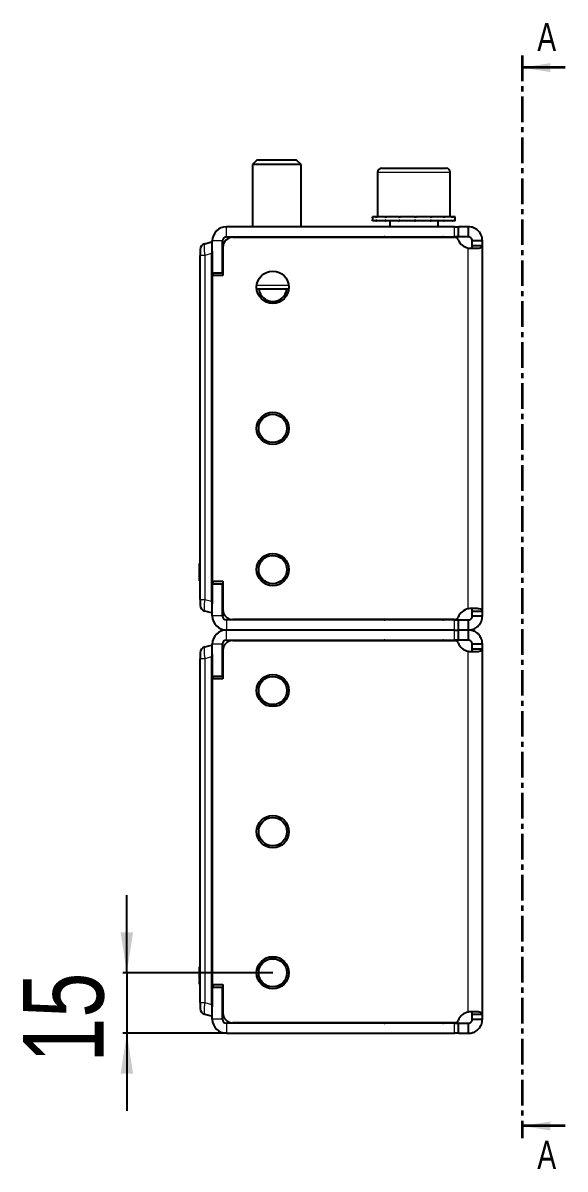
# Model space of a CAD drawing. Header units: millimetres. Extents: x 0 to 3578, y -208 to 608.
# Drawn here: x 1610.2 to 1744.7, y 255.7 to 539.9 of the extents above; entities that cross this region are included whole.
import ezdxf

# ---------------------------------------------------------------- set-up
doc = ezdxf.new("R2010")
doc.units = ezdxf.units.MM
doc.linetypes.add('CENTER', pattern=[10.16, 6.35, -1.27, 1.27, -1.27])
doc.layers.add('FORMAT', color=7, linetype='Continuous')
doc.styles.add('SLDTEXTSTYLE0', font='TXT', dxfattribs={"width": 0.75})
doc.dimstyles.new('SLDDIMSTYLE1', dxfattribs={"dimtxt": 20, "dimasz": 10, "dimexe": 0, "dimexo": 0.0625, "dimgap": 5, "dimtad": 2, "dimdec": 1, "dimrnd": 1e-09, "dimzin": 12, "dimdsep": 46, "dimtxsty": 'SLDTEXTSTYLE0', "dimsah": 1, "dimcen": 0.09, "dimadec": 0, "dimazin": 3, "dimtfac": 1, "dimtmove": 0, "dimatfit": 0, "dimfxl": 0, "dimfrac": 2, "dimtolj": 1, "dimtzin": 12, "dimarcsym": 0})

# ---------------------------------------------------------------- blocks, each defined once
blk = doc.blocks.new('_D_3')
at = {"layer": 'FORMAT'}
for p, q in [((1635.97, 304.39), (1635.97, 323.62)), ((1672.16, 304.39), (1634.97, 304.39)), ((1635.97, 304.39), (1635.97, 289.39)), ((1660.66, 289.39), (1634.97, 289.39)), ((1635.97, 289.39), (1635.97, 270.16))]:
    blk.add_line(p, q, dxfattribs=at)
for points in [[(1635.97, 304.39), (1637.51, 314.39), (1634.43, 314.39)], [(1635.97, 289.39), (1634.43, 279.39), (1637.51, 279.39)]]:
    blk.add_solid(points, dxfattribs=at)
at = {"layer": 'FORMAT', "insert": (1610.19, 282.11), "char_height": 20, "attachment_point": 1, "rotation": 90, "style": 'SLDTEXTSTYLE0'}
blk.add_mtext('15', dxfattribs=at)

msp = doc.modelspace()

# ---------------------------------------------------------------- linework, layer by layer
at = {"color": 7, "linetype": 'CENTER', "lineweight": 35}
msp.add_line((1734.04, 531.87), (1734.04, 263.4), dxfattribs=at)
at = {"color": 7, "linetype": 'Continuous', "lineweight": 35}
for p, q in [((1744.68, 528.87), (1734.04, 528.87)), ((1744.68, 266.4), (1734.04, 266.4))]:
    msp.add_line(p, q, dxfattribs=at)
at = {"color": 7, "linetype": 'Continuous', "lineweight": 25}
for p, q in [((1668.24, 505.89), (1667.17, 504.82)), ((1667.17, 504.82), (1667.17, 489.39)), ((1679.17, 504.82), (1667.17, 504.82)), ((1678.09, 505.89), (1668.24, 505.89)), ((1679.17, 504.82), (1678.09, 505.89)), ((1679.17, 489.39), (1679.17, 504.82)), ((1699.17, 503.89), (1715.17, 503.89)), ((1715.17, 503.89), (1715.17, 503.89)), ((1698.17, 502.89), (1698.17, 491.89)), ((1716.17, 491.89), (1716.17, 502.89)), ((1696.92, 491.89), (1696.92, 490.89)), ((1696.92, 491.89), (1696.93, 491.89)), ((1696.93, 491.89), (1696.93, 491.64)), ((1697.76, 491.89), (1696.93, 491.89)), ((1697.76, 491.89), (1697.86, 491.89)), ((1697.86, 491.89), (1697.86, 491.64)), ((1700.02, 491.89), (1697.86, 491.89)), ((1700.02, 491.89), (1700.21, 491.89)), ((1700.21, 491.89), (1700.21, 491.64)), ((1703.38, 491.89), (1700.21, 491.89)), ((1703.38, 491.89), (1703.61, 491.89)), ((1703.61, 491.89), (1703.61, 491.64)), ((1707.31, 491.89), (1703.61, 491.89)), ((1707.31, 491.89), (1707.39, 491.89)), ((1707.52, 491.89), (1707.56, 491.89)), ((1707.56, 491.89), (1707.56, 491.64)), ((1711.23, 491.89), (1707.56, 491.89)), ((1711.23, 491.89), (1711.45, 491.89)), ((1711.45, 491.89), (1711.45, 491.64)), ((1714.52, 491.89), (1711.45, 491.89)), ((1714.52, 491.89), (1714.69, 491.89)), ((1714.69, 491.89), (1714.69, 491.64)), ((1716.69, 491.89), (1714.69, 491.89)), ((1716.69, 491.89), (1716.78, 491.89)), ((1716.78, 491.89), (1716.78, 491.64)), ((1717.42, 491.89), (1716.78, 491.89)), ((1717.42, 490.89), (1717.42, 491.89)), ((1717.42, 491.89), (1717.42, 491.89)), ((1717.27, 489.39), (1660.67, 489.39)), ((1696.92, 490.89), (1696.93, 490.89)), ((1696.93, 490.89), (1696.93, 491.14)), ((1697.76, 490.89), (1696.93, 490.89)), ((1697.76, 490.89), (1697.86, 490.89)), ((1697.86, 490.89), (1697.86, 491.14)), ((1700.02, 490.89), (1697.86, 490.89)), ((1700.02, 490.89), (1700.21, 490.89)), ((1700.21, 490.89), (1700.21, 491.14)), ((1703.38, 490.89), (1700.21, 490.89)), ((1701.17, 490.89), (1701.17, 489.39)), ((1703.38, 490.89), (1703.61, 490.89)), ((1703.61, 490.89), (1703.61, 491.14)), ((1707.31, 490.89), (1703.61, 490.89)), ((1707.31, 490.89), (1707.47, 490.89)), ((1707.47, 490.89), (1707.56, 490.89)), ((1707.56, 490.89), (1707.56, 491.14)), ((1711.23, 490.89), (1707.56, 490.89)), ((1711.23, 490.89), (1711.45, 490.89)), ((1711.45, 490.89), (1711.45, 491.14)), ((1714.52, 490.89), (1711.45, 490.89)), ((1713.17, 489.39), (1713.17, 490.89)), ((1714.52, 490.89), (1714.69, 490.89)), ((1714.69, 490.89), (1714.69, 491.14)), ((1716.69, 490.89), (1714.69, 490.89)), ((1716.69, 490.89), (1716.78, 490.89)), ((1716.78, 490.89), (1716.78, 491.14)), ((1717.42, 490.89), (1716.78, 490.89)), ((1717.27, 489.39), (1718.27, 489.39)), ((1717.42, 490.89), (1717.42, 490.89)), ((1720.67, 489.39), (1718.26, 489.39)), ((1718.27, 486.89), (1718.27, 489.39)), ((1720.67, 489.39), (1720.67, 486.89)), ((1660.67, 486.89), (1717.27, 486.89)), ((1662.27, 486.79), (1717.24, 486.79)), ((1662.92, 486.89), (1662.92, 486.79)), ((1663.21, 486.89), (1663.21, 486.79)), ((1664.9, 486.89), (1664.9, 486.79)), ((1667.84, 486.89), (1667.84, 486.79)), ((1671.6, 486.89), (1671.6, 486.79)), ((1675.6, 486.89), (1675.6, 486.79)), ((1679.22, 486.89), (1679.22, 486.79)), ((1681.93, 486.89), (1681.93, 486.79)), ((1683.3, 486.89), (1683.3, 486.79)), ((1683.42, 486.79), (1683.42, 486.89)), ((1718.27, 486.89), (1717.27, 486.89)), ((1720.67, 486.89), (1718.26, 486.89)), ((1654.17, 483.74), (1654.17, 482.29)), ((1655.28, 485.19), (1656.97, 485.64)), ((1656.97, 485.64), (1657.17, 485.64)), ((1657.17, 477.94), (1657.17, 485.89)), ((1657.17, 483.37), (1657.17, 395.92)), ((1659.67, 477.94), (1659.67, 485.89)), ((1659.77, 484.29), (1659.77, 477.29)), ((1724.17, 485.89), (1721.67, 485.89)), ((1721.67, 484.67), (1721.67, 485.89)), ((1724.17, 484.67), (1721.67, 484.67)), ((1724.17, 484.67), (1724.17, 485.89)), ((1724.17, 394.11), (1724.17, 484.67)), ((1654.17, 407.84), (1654.17, 482.29)), ((1656.97, 482.74), (1656.97, 396.54)), ((1657.17, 477.94), (1659.67, 477.94)), ((1659.77, 478.87), (1659.67, 478.66)), ((1657.17, 401.49), (1657.17, 477.29)), ((1659.77, 477.29), (1657.17, 477.29)), ((1676.14, 473.89), (1668.2, 473.89)), ((1654.17, 399.64), (1654.17, 407.84)), ((1653.97, 405.9), (1654.17, 405.9)), ((1653.97, 405.55), (1654.17, 405.55)), ((1653.97, 404.82), (1653.97, 405.55)), ((1653.97, 404.82), (1654.17, 404.82)), ((1653.97, 403.87), (1653.97, 403.98)), ((1653.97, 402.42), (1654.17, 402.42)), ((1653.97, 401.88), (1653.97, 402.42)), ((1653.97, 401.88), (1654.17, 401.88)), ((1653.97, 401.59), (1654.17, 401.59)), ((1657.17, 401.49), (1659.77, 401.49)), ((1657.17, 392.89), (1657.17, 400.84)), ((1657.17, 400.84), (1659.67, 400.84)), ((1659.67, 392.89), (1659.67, 400.84)), ((1659.77, 401.49), (1659.77, 394.49)), ((1654.17, 396.99), (1654.17, 399.64)), ((1659.77, 400.41), (1659.67, 400.63)), ((1654.17, 396.99), (1654.17, 395.54)), ((1656.97, 393.64), (1655.28, 394.09)), ((1657.17, 393.64), (1656.97, 393.64)), ((1721.67, 394.11), (1724.17, 394.11)), ((1721.67, 392.89), (1721.67, 394.11)), ((1721.67, 392.89), (1724.17, 392.89)), ((1724.17, 392.89), (1724.17, 394.11)), ((1717.27, 391.89), (1660.67, 391.89)), ((1717.24, 391.99), (1662.27, 391.99)), ((1717.27, 391.89), (1718.27, 391.89)), ((1718.26, 391.89), (1720.67, 391.89)), ((1718.27, 389.39), (1718.27, 391.89)), ((1720.67, 391.89), (1720.67, 389.39)), ((1717.27, 389.39), (1660.67, 389.39)), ((1660.67, 386.89), (1717.27, 386.89)), ((1662.27, 386.79), (1717.24, 386.79)), ((1717.27, 389.39), (1718.27, 389.39)), ((1718.27, 386.89), (1717.27, 386.89)), ((1720.67, 389.39), (1718.26, 389.39)), ((1720.67, 386.89), (1718.26, 386.89)), ((1718.27, 386.89), (1718.27, 389.39)), ((1720.67, 389.39), (1720.67, 386.89)), ((1654.17, 383.74), (1654.17, 382.29)), ((1655.28, 385.19), (1656.97, 385.64)), ((1656.97, 385.64), (1657.17, 385.64)), ((1657.17, 377.94), (1657.17, 385.89)), ((1659.67, 377.94), (1659.67, 385.89)), ((1659.77, 384.29), (1659.77, 377.29)), ((1724.17, 385.89), (1721.67, 385.89)), ((1721.67, 384.67), (1721.67, 385.89)), ((1724.17, 384.67), (1721.67, 384.67)), ((1724.17, 384.67), (1724.17, 385.89)), ((1724.17, 294.11), (1724.17, 384.67)), ((1654.17, 307.84), (1654.17, 382.29)), ((1656.97, 382.74), (1656.97, 296.54)), ((1657.17, 383.37), (1657.17, 295.92)), ((1659.77, 378.87), (1659.67, 378.66)), ((1657.17, 377.94), (1659.67, 377.94)), ((1657.17, 301.49), (1657.17, 377.29)), ((1659.77, 377.29), (1657.17, 377.29)), ((1654.17, 299.64), (1654.17, 307.84)), ((1653.97, 305.9), (1654.17, 305.9)), ((1653.97, 305.55), (1654.17, 305.55)), ((1653.97, 304.82), (1653.97, 305.55)), ((1653.97, 304.82), (1654.17, 304.82)), ((1653.97, 303.87), (1653.97, 303.98)), ((1653.97, 302.42), (1654.17, 302.42)), ((1653.97, 301.88), (1653.97, 302.42)), ((1653.97, 301.88), (1654.17, 301.88)), ((1653.97, 301.59), (1654.17, 301.59)), ((1657.17, 301.49), (1659.77, 301.49)), ((1659.77, 301.49), (1659.77, 294.49)), ((1654.17, 296.99), (1654.17, 299.64)), ((1657.17, 300.84), (1659.67, 300.84)), ((1657.17, 292.89), (1657.17, 300.84)), ((1659.67, 292.89), (1659.67, 300.84)), ((1659.77, 300.41), (1659.67, 300.63)), ((1654.17, 296.99), (1654.17, 295.54)), ((1656.97, 293.64), (1655.28, 294.09)), ((1657.17, 293.64), (1656.97, 293.64)), ((1721.67, 294.11), (1724.17, 294.11)), ((1721.67, 292.89), (1721.67, 294.11)), ((1721.67, 292.89), (1724.17, 292.89)), ((1724.17, 292.89), (1724.17, 294.11)), ((1717.27, 291.89), (1660.67, 291.89)), ((1717.24, 291.99), (1662.27, 291.99)), ((1717.27, 291.89), (1718.27, 291.89)), ((1718.26, 291.89), (1720.67, 291.89)), ((1718.27, 289.39), (1718.27, 291.89)), ((1720.67, 291.89), (1720.67, 289.39)), ((1660.67, 289.39), (1717.27, 289.39)), ((1718.27, 289.39), (1717.27, 289.39)), ((1718.26, 289.39), (1720.67, 289.39))]:
    msp.add_line(p, q, dxfattribs=at)
at = {"color": 8, "linetype": 'Continuous', "lineweight": 18}
for p, q in [((1716.17, 502.89), (1698.17, 502.89)), ((1660.67, 486.89), (1660.67, 489.39)), ((1717.27, 486.89), (1717.27, 489.39)), ((1659.67, 485.89), (1657.17, 485.89)), ((1720.67, 394.67), (1720.67, 484.12)), ((1655.28, 482.29), (1654.17, 482.29)), ((1656.97, 482.74), (1655.28, 482.29)), ((1655.28, 482.29), (1655.28, 396.99)), ((1657.37, 477.94), (1657.37, 477.29)), ((1668.2, 474.89), (1676.14, 474.89)), ((1653.97, 403.7), (1654.17, 403.7)), ((1657.37, 401.49), (1657.37, 400.84)), ((1654.17, 396.99), (1655.28, 396.99)), ((1655.28, 396.99), (1656.97, 396.54)), ((1659.67, 392.89), (1657.17, 392.89)), ((1660.67, 391.89), (1660.67, 389.39)), ((1717.27, 389.39), (1717.27, 391.89)), ((1660.67, 386.89), (1660.67, 389.39)), ((1717.27, 386.89), (1717.27, 389.39)), ((1659.67, 385.89), (1657.17, 385.89)), ((1720.67, 294.67), (1720.67, 384.12)), ((1655.28, 382.29), (1654.17, 382.29)), ((1656.97, 382.74), (1655.28, 382.29)), ((1655.28, 382.29), (1655.28, 296.99)), ((1657.37, 377.94), (1657.37, 377.29)), ((1653.97, 303.7), (1654.17, 303.7)), ((1657.37, 301.49), (1657.37, 300.84)), ((1654.17, 296.99), (1655.28, 296.99)), ((1655.28, 296.99), (1656.97, 296.54)), ((1659.67, 292.89), (1657.17, 292.89)), ((1660.67, 291.89), (1660.67, 289.39)), ((1717.27, 289.39), (1717.27, 291.89))]:
    msp.add_line(p, q, dxfattribs=at)
at = {"color": 7, "linetype": 'Continuous', "lineweight": 25}
for centre, radius in [((1672.17, 474.39), 4), ((1672.17, 439.39), 4), ((1672.17, 439.39), 3.5), ((1672.17, 404.39), 4), ((1672.17, 404.39), 3.5), ((1672.17, 374.39), 4), ((1672.17, 374.39), 3.5), ((1672.17, 339.39), 4), ((1672.17, 339.39), 3.5), ((1672.17, 304.39), 4), ((1672.17, 304.39), 3.5)]:
    msp.add_circle(centre, radius, dxfattribs=at)
for centre, radius, start, end in [((1699.17, 502.89), 1, 90, 180), ((1715.17, 502.89), 1, 0, 90), ((1660.67, 485.89), 3.5, 90, 180), ((1660.67, 485.89), 1, 90, 180), ((1662.27, 484.29), 2.5, 90, 180), ((1699.82, 486.54), 0.35, 45.5847, 90), ((1714.52, 486.54), 0.35, 90, 134.4153), ((1717.24, 485.79), 1, 22.8854, 90), ((1721.39, 487.54), 3.5, 202.8854, 258.1052), ((1655.67, 483.74), 1.5, 105, 180), ((1672.17, 474.39), 3.5, 188.2132, 351.7868), ((1655.67, 395.54), 1.5, 180, 255), ((1660.67, 392.89), 3.5, 180, 270), ((1660.67, 392.89), 1, 180, 270), ((1662.27, 394.49), 2.5, 180, 270), ((1717.24, 392.99), 1, 270, 337.1146), ((1721.39, 391.24), 3.5, 101.8948, 157.1146), ((1699.82, 392.24), 0.35, 270, 314.4153), ((1714.52, 392.24), 0.35, 225.5847, 270), ((1660.67, 385.89), 3.5, 90, 180), ((1660.67, 385.89), 1, 90, 180), ((1662.27, 384.29), 2.5, 90, 180), ((1699.82, 386.54), 0.35, 45.5847, 90), ((1714.52, 386.54), 0.35, 90, 134.4153), ((1717.24, 385.79), 1, 22.8854, 90), ((1655.67, 383.74), 1.5, 105, 180), ((1721.39, 387.54), 3.5, 202.8854, 258.1052), ((1655.67, 295.54), 1.5, 180, 255), ((1660.67, 292.89), 3.5, 180, 270), ((1660.67, 292.89), 1, 180, 270), ((1662.27, 294.49), 2.5, 180, 270), ((1721.39, 291.24), 3.5, 101.8948, 157.1146), ((1699.82, 292.24), 0.35, 270, 314.4153), ((1714.52, 292.24), 0.35, 225.5847, 270), ((1717.24, 292.99), 1, 270, 337.1146)]:
    msp.add_arc(centre, radius, start, end, dxfattribs=at)
at = {"color": 8, "linetype": 'Continuous', "lineweight": 18}
for centre, major_axis, start_param, end_param in [((1655.67, 482.19), (-0.38, 3), 0.016741, 1.520499), ((1655.67, 397.1), (0.38, 3), 1.621093, 3.124852), ((1655.67, 382.19), (-0.38, 3), 0.016741, 1.520499), ((1655.67, 297.1), (0.38, 3), 1.621093, 3.124852)]:
    msp.add_ellipse(centre, major_axis=major_axis, ratio=0.123038, start_param=start_param, end_param=end_param, dxfattribs=at)
at = {"color": 7, "linetype": 'Continuous', "lineweight": 25}
for centre, major_axis, start_param, end_param in [((1668.56, 485.64), (-11.57, -3.1), 6.030113, 6.216148), ((1668.56, 393.64), (-11.57, 3.1), 0.067037, 0.253072), ((1668.56, 385.64), (-11.57, -3.1), 6.030113, 6.216148), ((1668.56, 293.64), (-11.57, 3.1), 0.067037, 0.253072)]:
    msp.add_ellipse(centre, major_axis=major_axis, ratio=0.250563, start_param=start_param, end_param=end_param, dxfattribs=at)
for points, knots in [([(1696.93, 491.64), (1696.92, 491.68), (1696.92, 491.75), (1696.92, 491.83), (1696.92, 491.87), (1696.92, 491.89)], [0, 0, 0, 0, 0.4999808, 0.7499881, 1, 1, 1, 1]), ([(1697.86, 491.64), (1697.84, 491.68), (1697.81, 491.75), (1697.78, 491.83), (1697.76, 491.87), (1697.76, 491.89)], [0, 0, 0, 0, 0.499981, 0.749988, 1, 1, 1, 1]), ([(1700.21, 491.64), (1700.18, 491.68), (1700.13, 491.75), (1700.07, 491.83), (1700.04, 491.87), (1700.02, 491.89)], [0, 0, 0, 0, 0.499981, 0.749988, 1, 1, 1, 1]), ([(1703.61, 491.64), (1703.58, 491.68), (1703.52, 491.75), (1703.44, 491.83), (1703.4, 491.87), (1703.38, 491.89)], [0, 0, 0, 0, 0.4999808, 0.7499881, 1, 1, 1, 1]), ([(1707.56, 491.64), (1707.52, 491.68), (1707.46, 491.75), (1707.38, 491.83), (1707.34, 491.87), (1707.31, 491.89)], [0, 0, 0, 0, 0.4999808, 0.7499881, 1, 1, 1, 1]), ([(1707.56, 491.64), (1707.55, 491.71), (1707.51, 491.84), (1707.48, 491.88), (1707.47, 491.89)], [0, 0, 0, 0, 0.561794, 1, 1, 1, 1]), ([(1711.45, 491.64), (1711.42, 491.68), (1711.36, 491.75), (1711.28, 491.83), (1711.24, 491.87), (1711.23, 491.89)], [0, 0, 0, 0, 0.499981, 0.749988, 1, 1, 1, 1]), ([(1714.69, 491.64), (1714.66, 491.68), (1714.62, 491.75), (1714.56, 491.83), (1714.53, 491.87), (1714.52, 491.89)], [0, 0, 0, 0, 0.499981, 0.749988, 1, 1, 1, 1]), ([(1716.78, 491.64), (1716.77, 491.68), (1716.75, 491.75), (1716.72, 491.83), (1716.7, 491.87), (1716.69, 491.89)], [0, 0, 0, 0, 0.499981, 0.749988, 1, 1, 1, 1]), ([(1696.92, 490.89), (1696.92, 490.91), (1696.92, 490.95), (1696.92, 491.04), (1696.92, 491.1), (1696.93, 491.14)], [0, 0, 0, 0, 0.25014, 0.50028, 1, 1, 1, 1]), ([(1697.76, 490.89), (1697.76, 490.91), (1697.78, 490.95), (1697.81, 491.04), (1697.84, 491.1), (1697.86, 491.14)], [0, 0, 0, 0, 0.25014, 0.50028, 1, 1, 1, 1]), ([(1700.02, 490.89), (1700.04, 490.91), (1700.07, 490.95), (1700.13, 491.04), (1700.18, 491.1), (1700.21, 491.14)], [0, 0, 0, 0, 0.2501401, 0.5002802, 1, 1, 1, 1]), ([(1703.38, 490.89), (1703.4, 490.91), (1703.44, 490.95), (1703.52, 491.04), (1703.58, 491.1), (1703.61, 491.14)], [0, 0, 0, 0, 0.2501401, 0.5002802, 1, 1, 1, 1]), ([(1707.31, 490.89), (1707.34, 490.91), (1707.38, 490.95), (1707.46, 491.04), (1707.52, 491.1), (1707.56, 491.14)], [0, 0, 0, 0, 0.25014, 0.50028, 1, 1, 1, 1]), ([(1707.56, 491.14), (1707.55, 491.07), (1707.51, 490.94), (1707.48, 490.91), (1707.47, 490.89)], [0, 0, 0, 0, 0.561794, 1, 1, 1, 1]), ([(1711.23, 490.89), (1711.24, 490.91), (1711.28, 490.95), (1711.36, 491.04), (1711.42, 491.1), (1711.45, 491.14)], [0, 0, 0, 0, 0.2501401, 0.5002802, 1, 1, 1, 1]), ([(1714.52, 490.89), (1714.53, 490.91), (1714.56, 490.95), (1714.62, 491.04), (1714.66, 491.1), (1714.69, 491.14)], [0, 0, 0, 0, 0.25014, 0.50028, 1, 1, 1, 1]), ([(1716.69, 490.89), (1716.7, 490.91), (1716.72, 490.95), (1716.75, 491.04), (1716.77, 491.1), (1716.78, 491.14)], [0, 0, 0, 0, 0.25014, 0.50028, 1, 1, 1, 1]), ([(1724.17, 485.89), (1724.15, 486.15), (1724.12, 486.64), (1723.84, 487.46), (1723.37, 488.17), (1722.75, 488.74), (1722.13, 489.1), (1721.43, 489.34), (1720.92, 489.37), (1720.67, 489.39)], [0, 0, 0, 0, 0.144067, 0.271276, 0.474907, 0.597997, 0.726338, 0.860245, 1, 1, 1, 1]), ([(1663.18, 486.79), (1663.17, 486.8), (1663.17, 486.84), (1663.16, 486.87), (1663.15, 486.89)], [0, 0, 0, 0, 0.374848, 1, 1, 1, 1]), ([(1664.81, 486.79), (1664.8, 486.8), (1664.78, 486.84), (1664.76, 486.87), (1664.75, 486.89)], [0, 0, 0, 0, 0.374848, 1, 1, 1, 1]), ([(1667.72, 486.79), (1667.71, 486.8), (1667.68, 486.84), (1667.65, 486.87), (1667.63, 486.89)], [0, 0, 0, 0, 0.374848, 1, 1, 1, 1]), ([(1671.45, 486.79), (1671.44, 486.8), (1671.41, 486.84), (1671.38, 486.87), (1671.36, 486.89)], [0, 0, 0, 0, 0.374848, 1, 1, 1, 1]), ([(1675.45, 486.79), (1675.44, 486.8), (1675.41, 486.84), (1675.37, 486.87), (1675.35, 486.89)], [0, 0, 0, 0, 0.374848, 1, 1, 1, 1]), ([(1679.1, 486.79), (1679.09, 486.8), (1679.06, 486.84), (1679.04, 486.87), (1679.02, 486.89)], [0, 0, 0, 0, 0.374848, 1, 1, 1, 1]), ([(1681.85, 486.79), (1681.84, 486.8), (1681.82, 486.84), (1681.81, 486.87), (1681.8, 486.89)], [0, 0, 0, 0, 0.374848, 1, 1, 1, 1]), ([(1683.27, 486.79), (1683.27, 486.8), (1683.27, 486.84), (1683.26, 486.87), (1683.26, 486.89)], [0, 0, 0, 0, 0.374848, 1, 1, 1, 1]), ([(1721.67, 485.89), (1721.65, 486.03), (1721.63, 486.22), (1721.51, 486.44), (1721.4, 486.58), (1721.26, 486.7), (1721.08, 486.81), (1720.88, 486.88), (1720.74, 486.89), (1720.67, 486.89)], [0, 0, 0, 0, 0.294103, 0.406373, 0.497014, 0.611853, 0.731691, 0.860101, 1, 1, 1, 1]), ([(1720.67, 484.12), (1720.98, 484.1), (1721.58, 484.07), (1722.52, 484.06), (1723.39, 484.1), (1724.04, 484.31), (1724.13, 484.55), (1724.17, 484.67)], [0, 0, 0, 0, 0.1708405, 0.3192172, 0.5481031, 0.7678223, 1, 1, 1, 1]), ([(1721.14, 484.07), (1721.15, 484.07), (1721.21, 484.06), (1721.31, 484.08), (1721.44, 484.12), (1721.54, 484.21), (1721.65, 484.38), (1721.66, 484.55), (1721.67, 484.67)], [0, 0, 0, 0, 0.010499, 0.167595, 0.301027, 0.450649, 0.615637, 1, 1, 1, 1]), ([(1653.97, 405.55), (1653.97, 405.66), (1653.97, 405.86), (1653.97, 405.89), (1653.97, 405.9)], [0, 0, 0, 0, 0.5368, 1, 1, 1, 1]), ([(1653.97, 403.7), (1653.97, 403.86), (1653.97, 404.2), (1653.97, 404.62), (1653.97, 404.8), (1653.97, 404.89)], [0, 0, 0, 0, 0.3469857, 0.7021684, 1, 1, 1, 1]), ([(1653.97, 402.54), (1653.97, 402.57), (1653.97, 402.7), (1653.97, 403.11), (1653.97, 403.5), (1653.97, 403.7)], [0, 0, 0, 0, 0.136302, 0.576865, 1, 1, 1, 1]), ([(1653.97, 401.59), (1653.97, 401.6), (1653.97, 401.63), (1653.97, 401.8), (1653.97, 401.88)], [0, 0, 0, 0, 0.577653, 1, 1, 1, 1]), ([(1724.17, 394.11), (1724.12, 394.24), (1724.03, 394.46), (1723.46, 394.65), (1722.86, 394.72), (1722.23, 394.74), (1721.48, 394.73), (1720.94, 394.69), (1720.67, 394.67)], [0, 0, 0, 0, 0.2541487, 0.4482127, 0.5749082, 0.7088724, 0.8504677, 1, 1, 1, 1]), ([(1720.67, 391.89), (1720.75, 391.9), (1720.91, 391.91), (1721.12, 391.99), (1721.28, 392.09), (1721.41, 392.22), (1721.52, 392.36), (1721.64, 392.59), (1721.66, 392.77), (1721.67, 392.89)], [0, 0, 0, 0, 0.156786, 0.290809, 0.403501, 0.497298, 0.607133, 0.726181, 1, 1, 1, 1]), ([(1720.67, 389.39), (1720.96, 389.41), (1721.52, 389.45), (1722.42, 389.81), (1723.3, 390.47), (1724.02, 391.58), (1724.12, 392.45), (1724.17, 392.89)], [0, 0, 0, 0, 0.16069, 0.301312, 0.521951, 0.753573, 1, 1, 1, 1]), ([(1721.67, 394.11), (1721.66, 394.23), (1721.63, 394.44), (1721.48, 394.65), (1721.35, 394.69), (1721.3, 394.71)], [0, 0, 0, 0, 0.488232, 0.819706, 1, 1, 1, 1]), ([(1724.17, 385.89), (1724.15, 386.15), (1724.12, 386.64), (1723.84, 387.46), (1723.37, 388.17), (1722.75, 388.74), (1722.13, 389.1), (1721.43, 389.34), (1720.92, 389.37), (1720.67, 389.39)], [0, 0, 0, 0, 0.144067, 0.271276, 0.474907, 0.597997, 0.726338, 0.860245, 1, 1, 1, 1]), ([(1721.67, 385.89), (1721.65, 386.03), (1721.63, 386.22), (1721.51, 386.44), (1721.4, 386.58), (1721.26, 386.7), (1721.08, 386.81), (1720.88, 386.88), (1720.74, 386.89), (1720.67, 386.89)], [0, 0, 0, 0, 0.294103, 0.406373, 0.497014, 0.611853, 0.731691, 0.860101, 1, 1, 1, 1]), ([(1720.67, 384.12), (1720.98, 384.1), (1721.58, 384.07), (1722.52, 384.06), (1723.39, 384.1), (1724.04, 384.31), (1724.13, 384.55), (1724.17, 384.67)], [0, 0, 0, 0, 0.17084, 0.319217, 0.548103, 0.767822, 1, 1, 1, 1]), ([(1721.14, 384.07), (1721.15, 384.07), (1721.21, 384.06), (1721.31, 384.08), (1721.44, 384.12), (1721.54, 384.21), (1721.65, 384.38), (1721.66, 384.55), (1721.67, 384.67)], [0, 0, 0, 0, 0.010499, 0.167595, 0.301027, 0.450649, 0.615637, 1, 1, 1, 1]), ([(1653.97, 305.55), (1653.97, 305.66), (1653.97, 305.86), (1653.97, 305.89), (1653.97, 305.9)], [0, 0, 0, 0, 0.5368, 1, 1, 1, 1]), ([(1653.97, 303.7), (1653.97, 303.86), (1653.97, 304.2), (1653.97, 304.62), (1653.97, 304.8), (1653.97, 304.89)], [0, 0, 0, 0, 0.346986, 0.702168, 1, 1, 1, 1]), ([(1653.97, 302.54), (1653.97, 302.57), (1653.97, 302.7), (1653.97, 303.11), (1653.97, 303.5), (1653.97, 303.7)], [0, 0, 0, 0, 0.136302, 0.576865, 1, 1, 1, 1]), ([(1653.97, 301.59), (1653.97, 301.6), (1653.97, 301.63), (1653.97, 301.8), (1653.97, 301.88)], [0, 0, 0, 0, 0.577653, 1, 1, 1, 1]), ([(1724.17, 294.11), (1724.12, 294.24), (1724.03, 294.46), (1723.46, 294.65), (1722.86, 294.72), (1722.23, 294.74), (1721.48, 294.73), (1720.94, 294.69), (1720.67, 294.67)], [0, 0, 0, 0, 0.2541487, 0.4482127, 0.5749082, 0.7088724, 0.8504677, 1, 1, 1, 1]), ([(1720.67, 291.89), (1720.75, 291.9), (1720.91, 291.91), (1721.12, 291.99), (1721.28, 292.09), (1721.41, 292.22), (1721.52, 292.36), (1721.64, 292.59), (1721.66, 292.77), (1721.67, 292.89)], [0, 0, 0, 0, 0.156786, 0.290809, 0.403501, 0.497298, 0.607133, 0.726181, 1, 1, 1, 1]), ([(1720.67, 289.39), (1720.96, 289.41), (1721.52, 289.45), (1722.42, 289.81), (1723.3, 290.47), (1724.02, 291.58), (1724.12, 292.45), (1724.17, 292.89)], [0, 0, 0, 0, 0.16069, 0.301312, 0.521951, 0.753573, 1, 1, 1, 1]), ([(1721.67, 294.11), (1721.66, 294.23), (1721.63, 294.44), (1721.48, 294.65), (1721.35, 294.69), (1721.3, 294.71)], [0, 0, 0, 0, 0.488232, 0.819706, 1, 1, 1, 1])]:
    msp.add_open_spline(points, degree=3, knots=knots, dxfattribs=at)
at = {"color": 7, "linetype": 'Continuous', "lineweight": 35}
for points in [[(1734.04, 528.87), (1741.04, 527.75), (1741.04, 529.99)], [(1734.04, 266.4), (1741.04, 265.28), (1741.04, 267.52)]]:
    msp.add_solid(points, dxfattribs=at)

# ---------------------------------------------------------------- texts
at = {"color": 7, "linetype": 'Continuous', "char_height": 7, "attachment_point": 1, "style": 'SLDTEXTSTYLE0'}
for insert in [(1737.78, 539.95), (1737.78, 262.72)]:
    msp.add_mtext('A', dxfattribs=dict(at, insert=insert))

# ---------------------------------------------------------------- dimensions: what is measured, and where the dimension line sits
at = {"layer": 'FORMAT'}
dim = msp.add_linear_dim(base=(1635.97, 289.39), p1=(1672.17, 304.39), p2=(1660.67, 289.39), angle=90, dimstyle='SLDDIMSTYLE1', dxfattribs=at)
dim.commit()
dim.dimension.update_dxf_attribs({"geometry": '_D_3', "text_midpoint": (1635.97, 296.89), "dimtype": 160})

doc.saveas('drawing.dxf')
